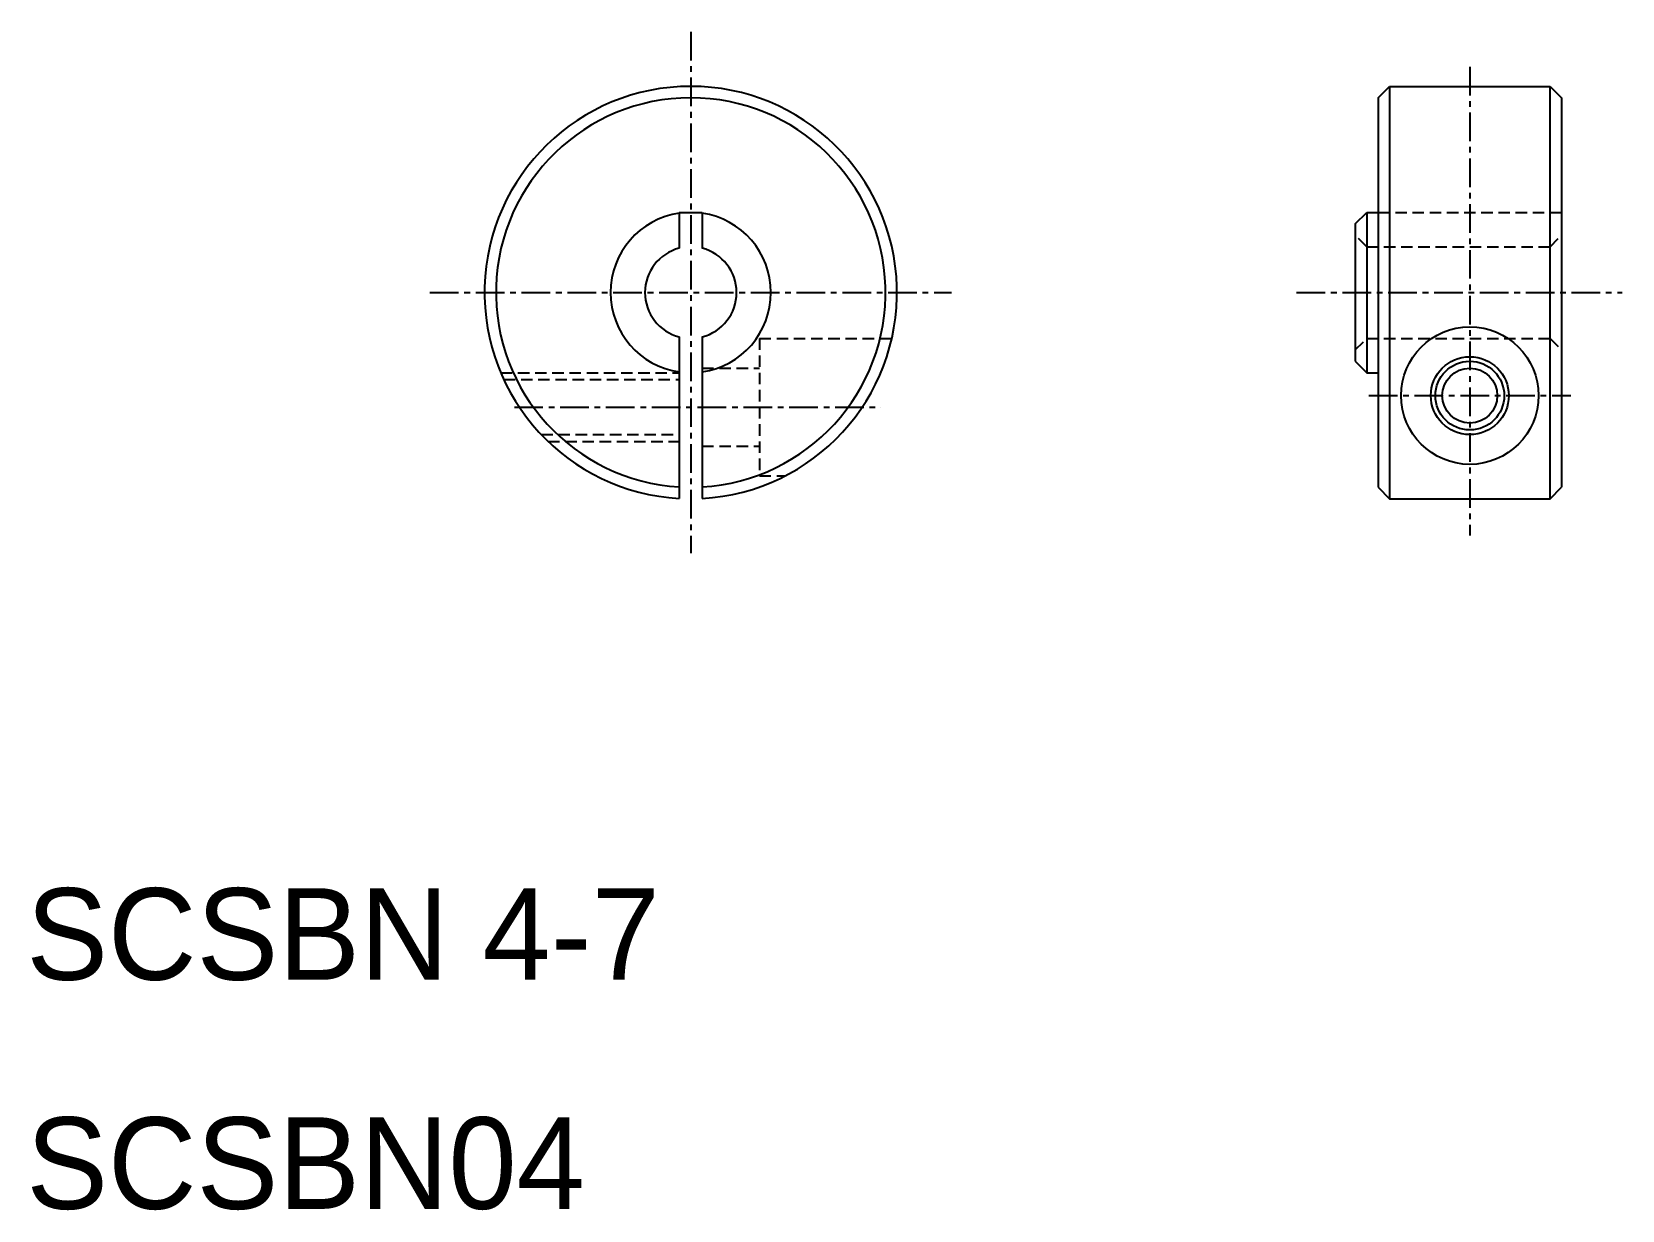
# Model space of a CAD drawing. Extents: x 10.2 to 79.6, y 9.9 to 61.4.
import ezdxf

# ---------------------------------------------------------------- set-up
doc = ezdxf.new("R2010")
doc.units = 0
doc.linetypes.add('CENTER', pattern=[2, 1.25, -0.25, 0.25, -0.25])
doc.linetypes.add('DASHED', pattern=[0.75, 0.5, -0.25])
doc.layers.get('0').update_dxf_attribs({"linetype": 'CONTINUOUS'})
doc.layers.add('CENTER', color=1, linetype='CENTER')

msp = doc.modelspace()

# ---------------------------------------------------------------- linework, layer by layer
at = {"color": 7, "linetype": 'CONTINUOUS'}
for p, q in [((69, 58.5), (69.5, 59)), ((69.5, 59), (69.5, 41)), ((69.5, 59), (76.5, 59)), ((76.5, 41), (76.5, 59)), ((76.5, 59), (77, 58.5)), ((69, 58.5), (69, 41.5)), ((77, 58.5), (77, 41.5)), ((69, 54.25), (69, 54.25)), ((38.5, 53.5), (38.5, 51.936)), ((38.5, 53.5), (39.5, 53.5)), ((39.5, 53.5), (39.5, 51.936)), ((68, 53), (68.5, 53.5)), ((68.5, 53.5), (68.5, 46.5)), ((68.5, 53.5), (69, 53.5)), ((68, 53), (68, 47)), ((69, 50), (69, 50)), ((38.5, 48.064), (38.5, 41.014)), ((39.5, 48.064), (39.5, 41.014)), ((68, 47), (68.5, 46.5)), ((68.5, 46.5), (69, 46.5)), ((69, 41.5), (69.5, 41)), ((69.5, 41), (76.5, 41)), ((76.5, 41), (77, 41.5))]:
    msp.add_line(p, q, dxfattribs=at)
at = {"color": 3, "linetype": 'DASHED'}
for p, q in [((69, 53.5), (77, 53.5)), ((68.5, 52), (68, 52.5)), ((76.5, 52), (77, 52.5)), ((68.5, 52), (76.5, 52)), ((42, 48), (47.775, 48)), ((42, 48), (42, 42)), ((68, 47.5), (68.5, 48)), ((68.5, 48), (76.5, 48)), ((76.5, 48), (77, 47.5)), ((39.5, 46.7), (42, 46.7)), ((30.708, 46.5), (38.5, 46.5)), ((30.842, 46.2), (38.5, 46.2)), ((32.476, 43.8), (38.5, 43.8)), ((32.775, 43.5), (38.5, 43.5)), ((39.5, 43.3), (42, 43.3)), ((42, 42), (43.123, 42))]:
    msp.add_line(p, q, dxfattribs=at)
at = {"color": 7, "linetype": 'CONTINUOUS'}
for radius in [3, 1.7, 1.2]:
    msp.add_circle((73, 45.5), radius, dxfattribs=at)
at = {"color": 3}
msp.add_circle((73, 45.5), 1.5, dxfattribs=at)
at = {"color": 7, "linetype": 'CONTINUOUS'}
for radius, start, end in [(9, 273.18474, 266.81526), (8.5, 273.37229, 266.62771), (3.5, 98.21321, 261.78679), (3.5, 278.21321, 81.78679), (2, 104.47751, 255.52249), (2, 284.47751, 75.52249)]:
    msp.add_arc((39, 50), radius, start, end, dxfattribs=at)
at = {"layer": 'CENTER', "color": 1, "linetype": 'CENTER'}
for p, q in [((39, 61.382), (39, 38.618)), ((73, 59.856), (73, 39.396)), ((27.618, 50), (50.382, 50)), ((65.44, 50), (79.65, 50)), ((68.587, 45.5), (77.413, 45.5)), ((31.301, 45), (47.302, 45))]:
    msp.add_line(p, q, dxfattribs=at)

# ---------------------------------------------------------------- texts
at = {"color": 7, "linetype": 'CONTINUOUS'}
for s, p in [('SCSBN 4-7', (10, 20)), ('SCSBN04', (10, 10))]:
    msp.add_text(s, height=4, dxfattribs=at).set_placement(p)

doc.saveas('drawing.dxf')
